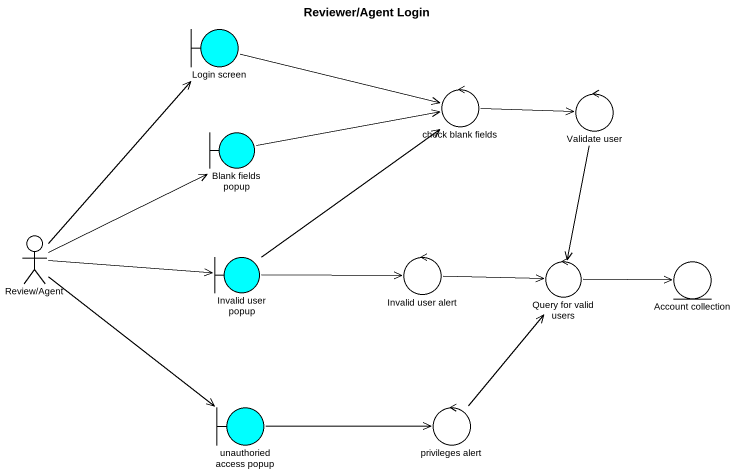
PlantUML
@startuml
title Reviewer/Agent Login
boundary "Login screen" as Login_screen #00FFFF
control "check blank fields" as check_blank_fields
control "Validate user" as Validate_user
boundary "Blank fields popup" as Blank_fields_popup #00FFFF
actor "Review/Agent" as Review_Agent
boundary "Invalid user popup" as Invalid_user_popup #00FFFF
control "Invalid user alert" as Invalid_user_alert
control "Query for valid users" as Query_for_valid_users
entity "Account collection" as Account_collection
boundary "unauthoried access popup" as unauthoried_access_popup #00FFFF
control "privileges alert" as privileges_alert
Login_screen -right-> check_blank_fields
check_blank_fields -right-> Validate_user
Validate_user --> Query_for_valid_users
Blank_fields_popup -right-> check_blank_fields
Review_Agent -up-> Login_screen
Review_Agent -right-> Blank_fields_popup
Review_Agent -right-> Invalid_user_popup
Review_Agent --> unauthoried_access_popup
Invalid_user_popup -up-> check_blank_fields
Invalid_user_popup -right-> Invalid_user_alert
Invalid_user_alert -right-> Query_for_valid_users
Query_for_valid_users -right-> Account_collection
unauthoried_access_popup -right-> privileges_alert
privileges_alert -up-> Query_for_valid_users
@enduml
